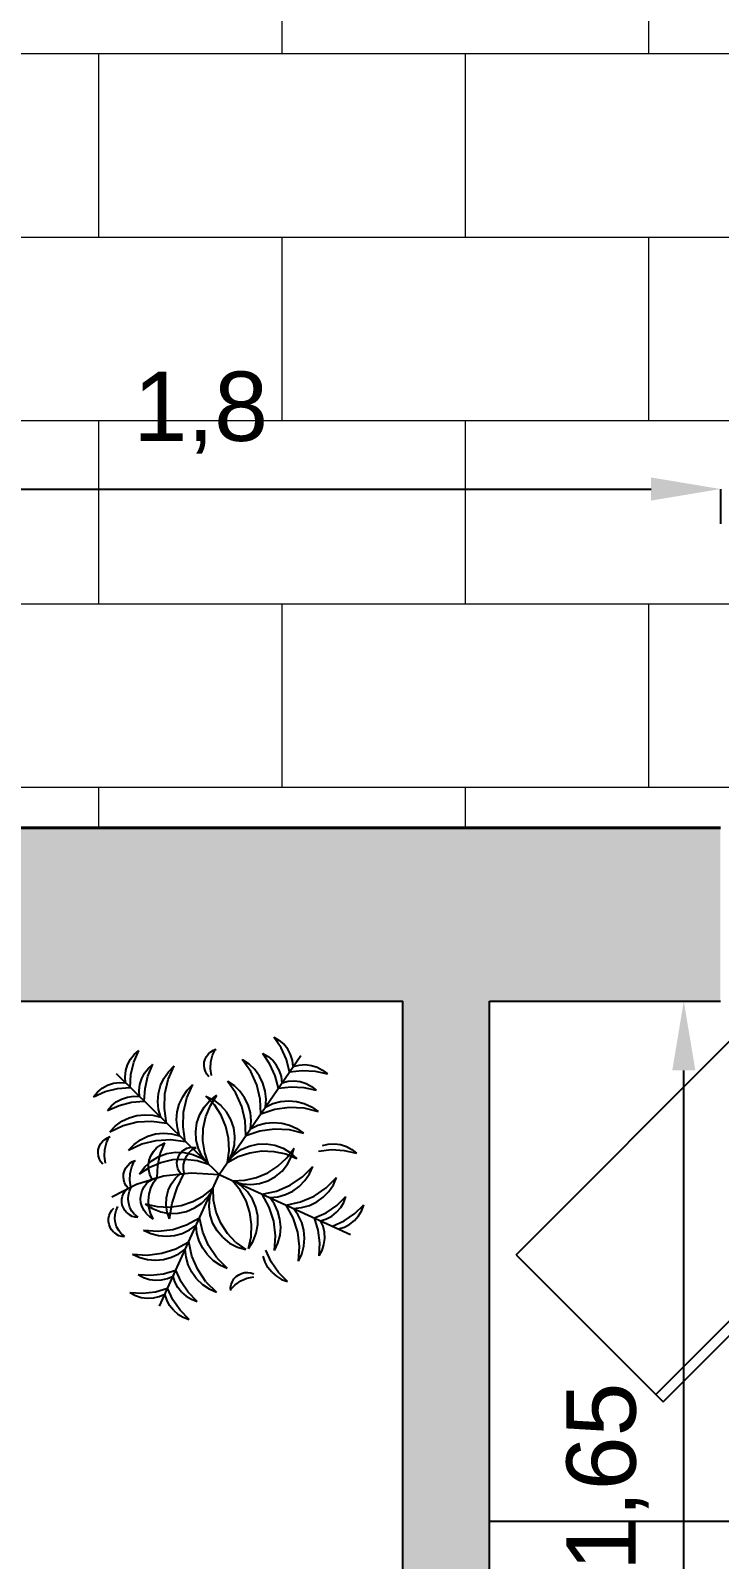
# Model space of a CAD drawing. Header units: millimetres. Extents: x 2491 to 2548.8, y 1338.3 to 1412.1.
# Drawn here: x 2517.858 to 2519.051, y 1400.506 to 1403.152 of the extents above; entities that cross this region are included whole.
import ezdxf

# ---------------------------------------------------------------- set-up
doc = ezdxf.new("R2010")
doc.units = ezdxf.units.MM
doc.header["$PDMODE"] = 35
for name, color, linetype, lineweight in [('ARREDI attrezzature - furniture', 175, 'Continuous', 9), ('MURATURA sezioni - section wall', 7, 'Continuous', 40), ('MURATURE tratteggi - wall hatch', 252, 'Continuous', 18), ('PAVIMENTAZIONE - flooring', 250, 'Continuous', 5)]:
    doc.layers.add(name, color=color, linetype=linetype, lineweight=lineweight)
doc.layers.add('QUOTE - dimension', color=251, linetype='Continuous')
doc.styles.get("Standard").update_dxf_attribs({"font": 'arial.ttf'})
doc.dimstyles.new('ISO-25', dxfattribs={"dimtxt": 0.12, "dimasz": 0.12, "dimexe": 0.06, "dimexo": 0, "dimgap": 0.06, "dimtad": 1, "dimtxsty": 'Standard', "dimcen": 0.12, "dimadec": 0, "dimazin": 0, "dimtfac": 1, "dimtmove": 0, "dimatfit": 3, "dimfxl": 0, "dimarcsym": 0})

# ---------------------------------------------------------------- blocks, each defined once
blk = doc.blocks.new('*D36')
at = {"layer": 'DefPoints', "color": 0}
for p in [(2518.6524, 1401.4722), (2518.989, 1401.4722), (2518.6524, 1399.8252)]:
    blk.add_point(p, dxfattribs=at)
at = {"layer": 'QUOTE - dimension', "color": 0, "lineweight": -2}
for p, q in [((2518.6524, 1401.4722), (2519.049, 1401.4722)), ((2518.989, 1399.9452), (2518.989, 1401.3522)), ((2518.6524, 1399.8252), (2519.049, 1399.8252))]:
    blk.add_line(p, q, dxfattribs=at)
at = {"layer": 'QUOTE - dimension', "color": 0}
for points in [[(2518.969, 1401.3522), (2519.009, 1401.3522), (2518.989, 1401.4722)], [(2518.969, 1399.9452), (2519.009, 1399.9452), (2518.989, 1399.8252)]]:
    blk.add_solid(points, dxfattribs=at)
at = {"layer": 'QUOTE - dimension', "color": 0, "insert": (2518.8569, 1400.6487), "char_height": 0.12, "attachment_point": 5, "rotation": 90}
blk.add_mtext('1,65', dxfattribs=at)
blk = doc.blocks.new('*D83')
at = {"layer": 'DefPoints', "color": 0}
for p in [(2517.2524, 1402.3585), (2519.0524, 1402.3585), (2519.0524, 1402.3585)]:
    blk.add_point(p, dxfattribs=at)
at = {"layer": 'QUOTE - dimension', "color": 0, "lineweight": -2}
for p, q in [((2517.2524, 1402.3585), (2517.2524, 1402.4185)), ((2517.3724, 1402.3585), (2518.9324, 1402.3585)), ((2519.0524, 1402.3585), (2519.0524, 1402.2985))]:
    blk.add_line(p, q, dxfattribs=at)
at = {"layer": 'QUOTE - dimension', "color": 0}
for points in [[(2517.3724, 1402.3785), (2517.3724, 1402.3385), (2517.2524, 1402.3585)], [(2518.9324, 1402.3785), (2518.9324, 1402.3385), (2519.0524, 1402.3585)]]:
    blk.add_solid(points, dxfattribs=at)
at = {"layer": 'QUOTE - dimension', "color": 0, "insert": (2518.1524, 1402.4906), "char_height": 0.12, "attachment_point": 5}
blk.add_mtext('1,8', dxfattribs=at)

msp = doc.modelspace()

# ---------------------------------------------------------------- hatches: boundary and pattern name
at = {"layer": 'MURATURE tratteggi - wall hatch'}
h = msp.add_hatch(color=256, dxfattribs=at)
h.dxf.hatch_style = 1
h.paths.add_polyline_path([(2515.2024, 1401.7722), (2513.7024, 1401.7722), (2513.7024, 1399.9722), (2514.0024, 1399.9722), (2514.0024, 1401.4722), (2515.2024, 1401.4722)])
h.paths.add_polyline_path([(2514.0024, 1398.4722), (2513.7024, 1398.4722), (2513.7024, 1394.8222), (2514.0024, 1394.8222)])
h.paths.add_polyline_path([(2518.8024, 1392.7722), (2519.6524, 1392.7722), (2519.6524, 1393.0722), (2518.6524, 1393.0722), (2518.6524, 1393.3412), (2518.5024, 1393.3412), (2518.5024, 1393.0722), (2518.5024, 1392.0722), (2514.0024, 1392.0722), (2514.0024, 1392.9222), (2513.7024, 1392.9222), (2513.7024, 1391.7722), (2518.8024, 1391.7722)])
h.paths.add_polyline_path([(2521.5024, 1393.0722), (2520.6524, 1393.0722), (2520.6524, 1392.7722), (2521.2024, 1392.7722), (2521.2024, 1392.7222), (2521.5024, 1392.7222)])
h.paths.add_polyline_path([(2521.6524, 1392.0722), (2521.5024, 1392.0722), (2521.5024, 1392.1222), (2521.2024, 1392.1222), (2521.2024, 1391.7722), (2521.6524, 1391.7722)])
h.paths.add_polyline_path([(2526.7024, 1396.4722), (2526.4024, 1396.4722), (2526.4024, 1395.2722), (2523.5524, 1395.2722), (2523.5524, 1395.6222), (2523.5374, 1395.6222), (2523.4024, 1395.6222), (2523.4024, 1395.2722), (2522.5424, 1395.2722), (2522.5424, 1395.1222), (2526.4024, 1395.1222), (2526.4024, 1392.0722), (2525.1524, 1392.0722), (2525.1524, 1391.7722), (2526.7024, 1391.7722)])
h.paths.add_polyline_path([(2526.7024, 1401.7722), (2525.8024, 1401.7722), (2525.8024, 1401.4722), (2526.4024, 1401.4722), (2526.4024, 1399.1222), (2523.5524, 1399.1222), (2523.5524, 1399.3222), (2523.4024, 1399.3222), (2523.4024, 1398.9722), (2523.4024, 1397.4222), (2522.7024, 1397.4222), (2522.7024, 1397.2722), (2523.4024, 1397.2722), (2523.4024, 1396.5222), (2523.4174, 1396.5222), (2523.5524, 1396.5222), (2523.5524, 1398.9722), (2526.4024, 1398.9722), (2526.4024, 1397.9722), (2526.7024, 1397.9722)])
h.paths.add_polyline_path([(2524.1524, 1401.7722), (2523.2524, 1401.7722), (2523.2524, 1401.4722), (2523.4024, 1401.4722), (2523.4024, 1400.2222), (2523.5524, 1400.2222), (2523.5524, 1401.4722), (2524.1524, 1401.4722)], flags=17)
h.paths.add_polyline_path([(2522.3524, 1401.7722), (2521.4524, 1401.7722), (2521.4524, 1401.4722), (2522.3524, 1401.4722)])
h.paths.add_polyline_path([(2520.4524, 1401.7722), (2520.0524, 1401.7722), (2520.0524, 1401.4722), (2520.4524, 1401.4722)])
h.paths.add_polyline_path([(2518.6524, 1398.5119), (2518.5024, 1398.5119), (2518.5024, 1394.9412), (2518.6524, 1394.9412), (2518.6524, 1397.2722), (2521.6224, 1397.2722), (2521.6224, 1397.4222), (2518.6524, 1397.4222)])
h.paths.add_polyline_path([(2518.5024, 1400.4012), (2518.6524, 1400.4012), (2518.6524, 1401.4722), (2519.0524, 1401.4722), (2519.0524, 1401.7722), (2517.3024, 1401.7722), (2517.3024, 1401.4722), (2518.5024, 1401.4722)])

# ---------------------------------------------------------------- linework, layer by layer
at = {"layer": 'ARREDI attrezzature - furniture', "linetype": 'Continuous', "lineweight": -3}
for p, q in [((2518.6984, 1401.0329), (2519.0873, 1401.4219)), ((2518.0367, 1401.3663), (2518.0453, 1401.3867)), ((2518.0373, 1401.3797), (2518.0453, 1401.3867)), ((2518.1697, 1401.3843), (2518.1743, 1401.3871)), ((2518.1728, 1401.3783), (2518.1777, 1401.3892)), ((2518.1743, 1401.3871), (2518.1794, 1401.3891)), ((2518.2792, 1401.4095), (2518.2884, 1401.4042)), ((2518.2916, 1401.3912), (2518.2792, 1401.4095)), ((2518.2884, 1401.4042), (2518.2964, 1401.3973)), ((2518.3007, 1401.371), (2518.2916, 1401.3912)), ((2518.3031, 1401.389), (2518.2964, 1401.3973)), ((2518.3081, 1401.3796), (2518.3031, 1401.389)), ((2518.0227, 1401.3518), (2518.0258, 1401.362)), ((2518.0258, 1401.362), (2518.0307, 1401.3714)), ((2518.0307, 1401.3714), (2518.0373, 1401.3797)), ((2518.0316, 1401.3448), (2518.0367, 1401.3663)), ((2518.061, 1401.3424), (2518.0696, 1401.3628)), ((2518.0617, 1401.3558), (2518.0696, 1401.3628)), ((2518.1582, 1401.3608), (2518.1586, 1401.3662)), ((2518.1588, 1401.3554), (2518.1582, 1401.3608)), ((2518.1586, 1401.3662), (2518.1601, 1401.3714)), ((2518.1601, 1401.3714), (2518.1624, 1401.3763)), ((2518.1624, 1401.3763), (2518.1657, 1401.3807)), ((2518.1657, 1401.3807), (2518.1697, 1401.3843)), ((2518.1695, 1401.3549), (2518.17, 1401.3668)), ((2518.17, 1401.3668), (2518.1728, 1401.3783)), ((2518.1843, 1401.1718), (2518.3257, 1401.378)), ((2518.2243, 1401.3713), (2518.2359, 1401.3635)), ((2518.239, 1401.3504), (2518.2243, 1401.3713)), ((2518.2359, 1401.3635), (2518.2459, 1401.3538)), ((2518.2599, 1401.3814), (2518.2691, 1401.376)), ((2518.2723, 1401.363), (2518.2599, 1401.3814)), ((2518.2691, 1401.376), (2518.2771, 1401.3691)), ((2518.2814, 1401.3429), (2518.2723, 1401.363)), ((2518.2838, 1401.3609), (2518.2771, 1401.3691)), ((2518.2888, 1401.3515), (2518.2838, 1401.3609)), ((2518.3062, 1401.3496), (2518.3007, 1401.371)), ((2518.3113, 1401.3695), (2518.3081, 1401.3796)), ((2518.3127, 1401.359), (2518.3113, 1401.3695)), ((2518.3127, 1401.359), (2518.323, 1401.3615)), ((2518.323, 1401.3615), (2518.3335, 1401.3622)), ((2518.3335, 1401.3622), (2518.3441, 1401.3609)), ((2518.3441, 1401.3609), (2518.3542, 1401.3577)), ((2518.0058, 1401.3468), (2518.1843, 1401.1718)), ((2518.0215, 1401.3413), (2518.0227, 1401.3518)), ((2518.0222, 1401.3307), (2518.0215, 1401.3413)), ((2518.0303, 1401.3227), (2518.0316, 1401.3448)), ((2518.047, 1401.3279), (2518.0502, 1401.3381)), ((2518.0502, 1401.3381), (2518.0551, 1401.3475)), ((2518.0551, 1401.3475), (2518.0617, 1401.3558)), ((2518.056, 1401.3209), (2518.061, 1401.3424)), ((2518.0828, 1401.3258), (2518.0887, 1401.3384)), ((2518.0887, 1401.3384), (2518.0966, 1401.3499)), ((2518.0903, 1401.3117), (2518.0961, 1401.3365)), ((2518.0961, 1401.3365), (2518.1065, 1401.3598)), ((2518.0966, 1401.3499), (2518.1065, 1401.3598)), ((2518.1604, 1401.3502), (2518.1588, 1401.3554)), ((2518.163, 1401.3454), (2518.1604, 1401.3502)), ((2518.1664, 1401.3412), (2518.163, 1401.3454)), ((2518.1712, 1401.3432), (2518.1695, 1401.3549)), ((2518.1986, 1401.3338), (2518.2102, 1401.326)), ((2518.2133, 1401.3129), (2518.1986, 1401.3338)), ((2518.2495, 1401.3272), (2518.239, 1401.3504)), ((2518.2541, 1401.3424), (2518.2459, 1401.3538)), ((2518.2602, 1401.3299), (2518.2541, 1401.3424)), ((2518.2869, 1401.3215), (2518.2814, 1401.3429)), ((2518.292, 1401.3414), (2518.2888, 1401.3515)), ((2518.2934, 1401.3308), (2518.292, 1401.3414)), ((2518.3037, 1401.3334), (2518.3143, 1401.3341)), ((2518.3062, 1401.3496), (2518.3282, 1401.3521)), ((2518.3143, 1401.3341), (2518.3248, 1401.3327)), ((2518.3282, 1401.3521), (2518.3503, 1401.3509)), ((2518.3503, 1401.3509), (2518.3718, 1401.346)), ((2518.3542, 1401.3577), (2518.3635, 1401.3526)), ((2518.3635, 1401.3526), (2518.3718, 1401.346)), ((2517.9667, 1401.3065), (2517.9868, 1401.3155)), ((2517.9667, 1401.3065), (2517.9735, 1401.3146)), ((2517.9735, 1401.3146), (2517.9817, 1401.3213)), ((2517.9817, 1401.3213), (2517.991, 1401.3265)), ((2517.9868, 1401.3155), (2518.0083, 1401.321)), ((2517.991, 1401.3265), (2518.0011, 1401.3298)), ((2518.0011, 1401.3298), (2518.0116, 1401.3312)), ((2518.0083, 1401.321), (2518.0303, 1401.3227)), ((2518.0116, 1401.3312), (2518.0222, 1401.3307)), ((2518.0254, 1401.3059), (2518.036, 1401.3073)), ((2518.036, 1401.3073), (2518.0466, 1401.3068)), ((2518.0458, 1401.3174), (2518.047, 1401.3279)), ((2518.0466, 1401.3068), (2518.0458, 1401.3174)), ((2518.0547, 1401.2988), (2518.056, 1401.3209)), ((2518.0781, 1401.2983), (2518.0793, 1401.3123)), ((2518.0793, 1401.3123), (2518.0828, 1401.3258)), ((2518.0894, 1401.2862), (2518.0903, 1401.3117)), ((2518.1212, 1401.3066), (2518.1291, 1401.3181)), ((2518.1286, 1401.3047), (2518.139, 1401.328)), ((2518.1291, 1401.3181), (2518.139, 1401.328)), ((2518.1615, 1401.3075), (2518.1751, 1401.3008)), ((2518.1761, 1401.2923), (2518.1615, 1401.3075)), ((2518.1684, 1401.3002), (2518.1804, 1401.3094)), ((2518.1691, 1401.2916), (2518.1804, 1401.3094)), ((2518.2102, 1401.326), (2518.2202, 1401.3162)), ((2518.2238, 1401.2897), (2518.2133, 1401.3129)), ((2518.2284, 1401.3049), (2518.2202, 1401.3162)), ((2518.2553, 1401.3024), (2518.2495, 1401.3272)), ((2518.264, 1401.3165), (2518.2602, 1401.3299)), ((2518.2655, 1401.3026), (2518.264, 1401.3165)), ((2518.2869, 1401.3215), (2518.3089, 1401.324)), ((2518.2934, 1401.3308), (2518.3037, 1401.3334)), ((2518.3089, 1401.324), (2518.331, 1401.3228)), ((2518.3248, 1401.3327), (2518.3349, 1401.3295)), ((2518.331, 1401.3228), (2518.3525, 1401.3178)), ((2518.3349, 1401.3295), (2518.3443, 1401.3245)), ((2518.3443, 1401.3245), (2518.3525, 1401.3179)), ((2517.991, 1401.2826), (2518.0112, 1401.2916)), ((2517.991, 1401.2826), (2517.9978, 1401.2907)), ((2517.9978, 1401.2907), (2518.0061, 1401.2975)), ((2518.0061, 1401.2975), (2518.0154, 1401.3026)), ((2518.0112, 1401.2916), (2518.0326, 1401.2971)), ((2518.0154, 1401.3026), (2518.0254, 1401.3059)), ((2518.0326, 1401.2971), (2518.0547, 1401.2988)), ((2518.0794, 1401.2844), (2518.0781, 1401.2983)), ((2518.0831, 1401.271), (2518.0794, 1401.2844)), ((2518.0932, 1401.261), (2518.0894, 1401.2862)), ((2518.1117, 1401.2804), (2518.1153, 1401.2939)), ((2518.1153, 1401.2939), (2518.1212, 1401.3066)), ((2518.1228, 1401.2799), (2518.1286, 1401.3047)), ((2518.1508, 1401.2758), (2518.1585, 1401.2888)), ((2518.1585, 1401.2888), (2518.1684, 1401.3002)), ((2518.1611, 1401.2721), (2518.1691, 1401.2916)), ((2518.1751, 1401.3008), (2518.1871, 1401.2916)), ((2518.1876, 1401.2747), (2518.1761, 1401.2923)), ((2518.197, 1401.2803), (2518.1871, 1401.2916)), ((2518.2296, 1401.2649), (2518.2238, 1401.2897)), ((2518.2345, 1401.2924), (2518.2284, 1401.3049)), ((2518.2383, 1401.279), (2518.2345, 1401.2924)), ((2518.2564, 1401.2769), (2518.2553, 1401.3024)), ((2518.2564, 1401.2769), (2518.2805, 1401.2851)), ((2518.2644, 1401.2887), (2518.2655, 1401.3026)), ((2518.2644, 1401.2887), (2518.2771, 1401.2946)), ((2518.2771, 1401.2946), (2518.2905, 1401.2983)), ((2518.2805, 1401.2851), (2518.3058, 1401.2886)), ((2518.2905, 1401.2983), (2518.3044, 1401.2996)), ((2518.3044, 1401.2996), (2518.3183, 1401.2984)), ((2518.3058, 1401.2886), (2518.3312, 1401.2872)), ((2518.3183, 1401.2984), (2518.3318, 1401.2949)), ((2518.3312, 1401.2872), (2518.356, 1401.281)), ((2518.3318, 1401.2949), (2518.3445, 1401.289)), ((2518.3445, 1401.289), (2518.356, 1401.281)), ((2517.9948, 1401.2458), (2518.0178, 1401.2567)), ((2517.9948, 1401.2458), (2518.0045, 1401.2559)), ((2518.0045, 1401.2559), (2518.0158, 1401.2641)), ((2518.0158, 1401.2641), (2518.0283, 1401.2702)), ((2518.0178, 1401.2567), (2518.0425, 1401.2629)), ((2518.0283, 1401.2702), (2518.0418, 1401.274)), ((2518.0418, 1401.274), (2518.0556, 1401.2754)), ((2518.0425, 1401.2629), (2518.068, 1401.2644)), ((2518.0556, 1401.2754), (2518.0696, 1401.2744)), ((2518.068, 1401.2644), (2518.0932, 1401.261)), ((2518.0696, 1401.2744), (2518.0831, 1401.271)), ((2518.1106, 1401.2665), (2518.1117, 1401.2804)), ((2518.1119, 1401.2526), (2518.1106, 1401.2665)), ((2518.1218, 1401.2544), (2518.1228, 1401.2799)), ((2518.1257, 1401.2292), (2518.1218, 1401.2544)), ((2518.1438, 1401.2465), (2518.1459, 1401.2615)), ((2518.1459, 1401.2615), (2518.1508, 1401.2758)), ((2518.1568, 1401.2515), (2518.1611, 1401.2721)), ((2518.1959, 1401.2553), (2518.1876, 1401.2747)), ((2518.2006, 1401.2348), (2518.1959, 1401.2553)), ((2518.2047, 1401.2672), (2518.197, 1401.2803)), ((2518.2096, 1401.2529), (2518.2047, 1401.2672)), ((2518.2307, 1401.2394), (2518.2296, 1401.2649)), ((2518.2397, 1401.2651), (2518.2383, 1401.279)), ((2518.2387, 1401.2511), (2518.2397, 1401.2651)), ((2518.2387, 1401.2511), (2518.2513, 1401.2571)), ((2518.2513, 1401.2571), (2518.2648, 1401.2608)), ((2518.2648, 1401.2608), (2518.2787, 1401.2621)), ((2518.2787, 1401.2621), (2518.2926, 1401.2609)), ((2518.2926, 1401.2609), (2518.3061, 1401.2574)), ((2518.3061, 1401.2574), (2518.3188, 1401.2515)), ((2517.9788, 1401.2248), (2517.9821, 1401.2292)), ((2517.9821, 1401.2292), (2517.9861, 1401.2328)), ((2517.9861, 1401.2328), (2517.9907, 1401.2357)), ((2517.9892, 1401.2269), (2517.9941, 1401.2377)), ((2517.9907, 1401.2357), (2517.9958, 1401.2376)), ((2518.0369, 1401.224), (2518.0482, 1401.2322)), ((2518.0482, 1401.2322), (2518.0608, 1401.2383)), ((2518.0503, 1401.2248), (2518.075, 1401.2311)), ((2518.0608, 1401.2383), (2518.0742, 1401.2421)), ((2518.0742, 1401.2421), (2518.0881, 1401.2436)), ((2518.075, 1401.2311), (2518.1005, 1401.2326)), ((2518.0881, 1401.2436), (2518.102, 1401.2426)), ((2518.1005, 1401.2326), (2518.1257, 1401.2292)), ((2518.102, 1401.2426), (2518.1156, 1401.2391)), ((2518.1156, 1401.2391), (2518.1119, 1401.2526)), ((2518.1446, 1401.2314), (2518.1438, 1401.2465)), ((2518.1484, 1401.2168), (2518.1446, 1401.2314)), ((2518.1561, 1401.2304), (2518.1568, 1401.2515)), ((2518.1593, 1401.2096), (2518.1561, 1401.2304)), ((2518.2016, 1401.2137), (2518.2006, 1401.2348)), ((2518.2117, 1401.2379), (2518.2096, 1401.2529)), ((2518.2109, 1401.2229), (2518.2117, 1401.2379)), ((2518.2307, 1401.2394), (2518.2548, 1401.2476)), ((2518.2548, 1401.2476), (2518.2801, 1401.2511)), ((2518.2801, 1401.2511), (2518.3055, 1401.2497)), ((2518.3055, 1401.2497), (2518.3303, 1401.2435)), ((2518.3188, 1401.2515), (2518.3303, 1401.2435)), ((2517.9746, 1401.2093), (2517.975, 1401.2147)), ((2517.9752, 1401.2039), (2517.9746, 1401.2093)), ((2517.975, 1401.2147), (2517.9764, 1401.22)), ((2517.9768, 1401.1988), (2517.9752, 1401.2039)), ((2517.9764, 1401.22), (2517.9788, 1401.2248)), ((2517.9859, 1401.2035), (2517.9864, 1401.2153)), ((2517.9876, 1401.1917), (2517.9859, 1401.2035)), ((2517.9864, 1401.2153), (2517.9892, 1401.2269)), ((2518.0272, 1401.214), (2518.0503, 1401.2248)), ((2518.0272, 1401.214), (2518.0369, 1401.224)), ((2518.0633, 1401.1966), (2518.0661, 1401.2045)), ((2518.0661, 1401.2045), (2518.0704, 1401.2117)), ((2518.0667, 1401.1953), (2518.0797, 1401.2031)), ((2518.0704, 1401.2117), (2518.076, 1401.2179)), ((2518.076, 1401.2179), (2518.0826, 1401.223)), ((2518.0779, 1401.1875), (2518.0824, 1401.2076)), ((2518.0797, 1401.2031), (2518.0938, 1401.2084)), ((2518.0824, 1401.2076), (2518.0902, 1401.2266)), ((2518.0826, 1401.223), (2518.0902, 1401.2266)), ((2518.0938, 1401.2084), (2518.1088, 1401.2108)), ((2518.1088, 1401.2108), (2518.1239, 1401.2102)), ((2518.1119, 1401.1978), (2518.1137, 1401.2028)), ((2518.1137, 1401.2028), (2518.1163, 1401.2075)), ((2518.1163, 1401.2075), (2518.1198, 1401.2115)), ((2518.1198, 1401.2115), (2518.1239, 1401.2148)), ((2518.1239, 1401.2148), (2518.1286, 1401.2173)), ((2518.1239, 1401.2102), (2518.1386, 1401.2068)), ((2518.1246, 1401.1968), (2518.1278, 1401.2037)), ((2518.1278, 1401.2037), (2518.1322, 1401.2098)), ((2518.1286, 1401.2173), (2518.1337, 1401.2188)), ((2518.1322, 1401.2098), (2518.1378, 1401.215)), ((2518.1337, 1401.2188), (2518.139, 1401.2194)), ((2518.1378, 1401.215), (2518.1443, 1401.2189)), ((2518.1386, 1401.2068), (2518.1524, 1401.2006)), ((2518.139, 1401.2194), (2518.1443, 1401.2189)), ((2518.1549, 1401.2031), (2518.1484, 1401.2168)), ((2518.1639, 1401.191), (2518.1549, 1401.2031)), ((2518.166, 1401.1897), (2518.1593, 1401.2096)), ((2518.1988, 1401.1929), (2518.2016, 1401.2137)), ((2518.1988, 1401.1929), (2518.2172, 1401.203)), ((2518.1997, 1401.1952), (2518.2101, 1401.2062)), ((2518.2006, 1401.1946), (2518.2071, 1401.2082)), ((2518.2071, 1401.2082), (2518.2109, 1401.2229)), ((2518.2101, 1401.2062), (2518.2224, 1401.215)), ((2518.2172, 1401.203), (2518.2372, 1401.2097)), ((2518.2224, 1401.215), (2518.2362, 1401.2212)), ((2518.2362, 1401.2212), (2518.2509, 1401.2246)), ((2518.2372, 1401.2097), (2518.258, 1401.2127)), ((2518.2509, 1401.2246), (2518.266, 1401.2252)), ((2518.258, 1401.2127), (2518.2791, 1401.212)), ((2518.266, 1401.2252), (2518.2809, 1401.2228)), ((2518.2791, 1401.212), (2518.2997, 1401.2075)), ((2518.2809, 1401.2228), (2518.2951, 1401.2175)), ((2518.2951, 1401.2175), (2518.308, 1401.2097)), ((2518.2997, 1401.2075), (2518.3191, 1401.1995)), ((2518.3016, 1401.2008), (2518.314, 1401.2178)), ((2518.3028, 1401.1899), (2518.3098, 1401.2033)), ((2518.308, 1401.2097), (2518.3191, 1401.1995)), ((2518.3098, 1401.2033), (2518.314, 1401.2178)), ((2518.3566, 1401.2125), (2518.3786, 1401.215)), ((2518.363, 1401.2219), (2518.3733, 1401.2244)), ((2518.3733, 1401.2244), (2518.3839, 1401.2251)), ((2518.3786, 1401.215), (2518.4006, 1401.2138)), ((2518.3839, 1401.2251), (2518.3945, 1401.2238)), ((2518.3945, 1401.2238), (2518.4046, 1401.2205)), ((2518.4006, 1401.2138), (2518.4222, 1401.2089)), ((2518.4046, 1401.2205), (2518.4139, 1401.2155)), ((2518.4139, 1401.2155), (2518.4222, 1401.2089)), ((2517.9794, 1401.194), (2517.9768, 1401.1988)), ((2517.9828, 1401.1898), (2517.9794, 1401.194)), ((2518.0188, 1401.1733), (2518.0202, 1401.1786)), ((2518.0202, 1401.1786), (2518.0226, 1401.1834)), ((2518.0226, 1401.1834), (2518.0259, 1401.1878)), ((2518.0259, 1401.1878), (2518.0299, 1401.1914)), ((2518.0299, 1401.1914), (2518.0345, 1401.1943)), ((2518.0302, 1401.1739), (2518.033, 1401.1855)), ((2518.033, 1401.1855), (2518.0379, 1401.1963)), ((2518.0345, 1401.1943), (2518.0396, 1401.1962)), ((2518.0466, 1401.1729), (2518.0556, 1401.1851)), ((2518.0466, 1401.1729), (2518.0642, 1401.1846)), ((2518.0556, 1401.1851), (2518.0667, 1401.1953)), ((2518.062, 1401.1883), (2518.0633, 1401.1966)), ((2518.0624, 1401.18), (2518.062, 1401.1883)), ((2518.0643, 1401.1719), (2518.0624, 1401.18)), ((2518.0642, 1401.1846), (2518.0835, 1401.1929)), ((2518.0767, 1401.167), (2518.0779, 1401.1875)), ((2518.0835, 1401.1929), (2518.104, 1401.1977)), ((2518.0878, 1401.1695), (2518.1359, 1401.175)), ((2518.104, 1401.1977), (2518.1251, 1401.1988)), ((2518.1112, 1401.1925), (2518.1119, 1401.1978)), ((2518.1115, 1401.1872), (2518.1112, 1401.1925)), ((2518.1127, 1401.1821), (2518.1115, 1401.1872)), ((2518.1149, 1401.1772), (2518.1127, 1401.1821)), ((2518.118, 1401.1729), (2518.1149, 1401.1772)), ((2518.1224, 1401.1818), (2518.1228, 1401.1894)), ((2518.1236, 1401.1743), (2518.1224, 1401.1818)), ((2518.1228, 1401.1894), (2518.1246, 1401.1968)), ((2518.1251, 1401.1988), (2518.146, 1401.196)), ((2518.1359, 1401.175), (2518.1843, 1401.1718)), ((2518.146, 1401.196), (2518.166, 1401.1897)), ((2518.1524, 1401.2006), (2518.1647, 1401.1918)), ((2518.2492, 1401.1666), (2518.2686, 1401.1748)), ((2518.2686, 1401.1748), (2518.2862, 1401.1863)), ((2518.2818, 1401.1683), (2518.2934, 1401.178)), ((2518.2862, 1401.1863), (2518.3016, 1401.2008)), ((2518.2934, 1401.178), (2518.3028, 1401.1899)), ((2518.3284, 1401.1677), (2518.3463, 1401.1858)), ((2518.3407, 1401.173), (2518.3463, 1401.1858)), ((2518.9403, 1400.7911), (2519.3291, 1401.1801)), ((2517.9982, 1401.1334), (2518.0414, 1401.1555)), ((2518.0184, 1401.1679), (2518.0188, 1401.1733)), ((2518.019, 1401.1625), (2518.0184, 1401.1679)), ((2518.0206, 1401.1573), (2518.019, 1401.1625)), ((2518.0232, 1401.1526), (2518.0206, 1401.1573)), ((2518.0266, 1401.1483), (2518.0232, 1401.1526)), ((2518.0288, 1401.1434), (2518.0318, 1401.15)), ((2518.0297, 1401.162), (2518.0302, 1401.1739)), ((2518.0314, 1401.1503), (2518.0297, 1401.162)), ((2518.0414, 1401.1555), (2518.0878, 1401.1695)), ((2518.051, 1401.1441), (2518.0542, 1401.1505)), ((2518.0542, 1401.1505), (2518.0586, 1401.1562)), ((2518.0586, 1401.1562), (2518.064, 1401.1609)), ((2518.063, 1401.1377), (2518.0659, 1401.1483)), ((2518.064, 1401.1609), (2518.0702, 1401.1646)), ((2518.0678, 1401.1642), (2518.0643, 1401.1719)), ((2518.0659, 1401.1483), (2518.0706, 1401.1582)), ((2518.0702, 1401.1646), (2518.077, 1401.167)), ((2518.0706, 1401.1582), (2518.077, 1401.167)), ((2518.0809, 1400.9441), (2518.1843, 1401.1718)), ((2518.096, 1401.144), (2518.1014, 1401.1553)), ((2518.1014, 1401.1553), (2518.1088, 1401.1655)), ((2518.1032, 1401.1224), (2518.1117, 1401.149)), ((2518.1088, 1401.1655), (2518.1181, 1401.174)), ((2518.1117, 1401.149), (2518.1236, 1401.1743)), ((2518.1573, 1401.1353), (2518.1737, 1401.1485)), ((2518.1746, 1401.1274), (2518.1737, 1401.1485)), ((2518.1843, 1401.1718), (2518.4119, 1401.0684)), ((2518.2076, 1401.1612), (2518.2286, 1401.162)), ((2518.2208, 1401.1448), (2518.2076, 1401.1612)), ((2518.2096, 1401.1596), (2518.2242, 1401.1556)), ((2518.2101, 1401.1607), (2518.2227, 1401.1524)), ((2518.2227, 1401.1524), (2518.2335, 1401.1418)), ((2518.2242, 1401.1556), (2518.2392, 1401.1545)), ((2518.2286, 1401.162), (2518.2492, 1401.1666)), ((2518.2392, 1401.1545), (2518.2542, 1401.1563)), ((2518.2542, 1401.1563), (2518.2686, 1401.1609)), ((2518.2686, 1401.1609), (2518.2818, 1401.1683)), ((2518.2839, 1401.1433), (2518.3073, 1401.1534)), ((2518.3073, 1401.1534), (2518.3284, 1401.1677)), ((2518.3118, 1401.1433), (2518.3231, 1401.1514)), ((2518.3231, 1401.1514), (2518.3328, 1401.1615)), ((2518.3328, 1401.1615), (2518.3407, 1401.173)), ((2518.3487, 1401.1346), (2518.3698, 1401.1489)), ((2518.3698, 1401.1489), (2518.3877, 1401.167)), ((2518.3742, 1401.1427), (2518.3821, 1401.1542)), ((2518.3821, 1401.1542), (2518.3877, 1401.167)), ((2518.9531, 1400.7784), (2519.3419, 1401.1674)), ((2518.0157, 1401.1293), (2518.0167, 1401.1344)), ((2518.0157, 1401.1241), (2518.0157, 1401.1293)), ((2518.0166, 1401.119), (2518.0157, 1401.1241)), ((2518.0167, 1401.1344), (2518.0186, 1401.1392)), ((2518.0186, 1401.1392), (2518.0213, 1401.1436)), ((2518.0213, 1401.1436), (2518.0248, 1401.1475)), ((2518.0267, 1401.129), (2518.0271, 1401.1363)), ((2518.0276, 1401.1218), (2518.0267, 1401.129)), ((2518.0271, 1401.1363), (2518.0288, 1401.1434)), ((2518.0299, 1401.1149), (2518.0276, 1401.1218)), ((2518.0483, 1401.1301), (2518.049, 1401.1372)), ((2518.0489, 1401.1229), (2518.0483, 1401.1301)), ((2518.0509, 1401.116), (2518.0489, 1401.1229)), ((2518.049, 1401.1372), (2518.051, 1401.1441)), ((2518.0619, 1401.1268), (2518.063, 1401.1377)), ((2518.0628, 1401.1159), (2518.0619, 1401.1268)), ((2518.0924, 1401.1192), (2518.093, 1401.1318)), ((2518.093, 1401.1318), (2518.096, 1401.144)), ((2518.0983, 1401.095), (2518.1032, 1401.1224)), ((2518.1188, 1401.1186), (2518.1388, 1401.1252)), ((2518.1388, 1401.1252), (2518.1573, 1401.1353)), ((2518.1418, 1401.1141), (2518.1543, 1401.1226)), ((2518.1543, 1401.1226), (2518.1649, 1401.1334)), ((2518.1649, 1401.1334), (2518.1732, 1401.146)), ((2518.167, 1401.1168), (2518.1682, 1401.1319)), ((2518.1682, 1401.1319), (2518.1722, 1401.1465)), ((2518.1792, 1401.1069), (2518.1746, 1401.1274)), ((2518.2308, 1401.1262), (2518.2208, 1401.1448)), ((2518.2374, 1401.1062), (2518.2308, 1401.1262)), ((2518.242, 1401.1293), (2518.2335, 1401.1418)), ((2518.2479, 1401.1154), (2518.242, 1401.1293)), ((2518.259, 1401.1378), (2518.2839, 1401.1433)), ((2518.2712, 1401.1155), (2518.259, 1401.1378)), ((2518.2719, 1401.1319), (2518.2858, 1401.1334)), ((2518.28, 1401.1206), (2518.2719, 1401.1319)), ((2518.2858, 1401.1334), (2518.2992, 1401.1372)), ((2518.2992, 1401.1372), (2518.3118, 1401.1433)), ((2518.3004, 1401.119), (2518.3253, 1401.1245)), ((2518.3253, 1401.1245), (2518.3487, 1401.1346)), ((2518.3407, 1401.1184), (2518.3532, 1401.1245)), ((2518.3532, 1401.1245), (2518.3645, 1401.1326)), ((2518.3645, 1401.1326), (2518.3742, 1401.1427)), ((2518.388, 1401.1183), (2518.4038, 1401.1337)), ((2518.3948, 1401.1146), (2518.4002, 1401.1237)), ((2518.4002, 1401.1237), (2518.4038, 1401.1337)), ((2517.9927, 1401.0957), (2517.9937, 1401.1008)), ((2517.9927, 1401.0905), (2517.9927, 1401.0957)), ((2517.9937, 1401.1008), (2517.9956, 1401.1056)), ((2517.9956, 1401.1056), (2517.9983, 1401.11)), ((2517.9983, 1401.11), (2518.0018, 1401.1139)), ((2518.0037, 1401.0954), (2518.0041, 1401.1027)), ((2518.0046, 1401.0882), (2518.0037, 1401.0954)), ((2518.0041, 1401.1027), (2518.0058, 1401.1098)), ((2518.0058, 1401.1098), (2518.0088, 1401.1164)), ((2518.0184, 1401.1141), (2518.0166, 1401.119)), ((2518.0211, 1401.1097), (2518.0184, 1401.1141)), ((2518.0245, 1401.1058), (2518.0211, 1401.1097)), ((2518.0245, 1401.1058), (2518.0286, 1401.1026)), ((2518.0286, 1401.1026), (2518.0332, 1401.1001)), ((2518.0333, 1401.1085), (2518.0299, 1401.1149)), ((2518.0332, 1401.1001), (2518.0382, 1401.0986)), ((2518.0378, 1401.1028), (2518.0333, 1401.1085)), ((2518.0378, 1401.1028), (2518.0433, 1401.098)), ((2518.0382, 1401.0986), (2518.0433, 1401.098)), ((2518.0542, 1401.1096), (2518.0509, 1401.116)), ((2518.0585, 1401.1039), (2518.0542, 1401.1096)), ((2518.0563, 1401.1211), (2518.0769, 1401.1165)), ((2518.0563, 1401.1211), (2518.0691, 1401.1129)), ((2518.0585, 1401.1039), (2518.0639, 1401.0991)), ((2518.0655, 1401.1053), (2518.0628, 1401.1159)), ((2518.0639, 1401.0991), (2518.0701, 1401.0954)), ((2518.0701, 1401.0954), (2518.0655, 1401.1053)), ((2518.0691, 1401.1129), (2518.0831, 1401.1074)), ((2518.0769, 1401.1165), (2518.0979, 1401.1157)), ((2518.0831, 1401.1074), (2518.098, 1401.1047)), ((2518.0942, 1401.1068), (2518.0924, 1401.1192)), ((2518.0983, 1401.095), (2518.0942, 1401.1068)), ((2518.0979, 1401.1157), (2518.1188, 1401.1186)), ((2518.098, 1401.1047), (2518.1131, 1401.105)), ((2518.1131, 1401.105), (2518.1279, 1401.1081)), ((2518.1279, 1401.1081), (2518.1418, 1401.1141)), ((2518.128, 1401.0848), (2518.1504, 1401.0971)), ((2518.1558, 1401.0722), (2518.1504, 1401.0971)), ((2518.1688, 1401.1018), (2518.167, 1401.1168)), ((2518.1735, 1401.0874), (2518.1688, 1401.1018)), ((2518.1874, 1401.0875), (2518.1792, 1401.1069)), ((2518.2404, 1401.0854), (2518.2374, 1401.1062)), ((2518.2511, 1401.1006), (2518.2479, 1401.1154)), ((2518.2513, 1401.0855), (2518.2511, 1401.1006)), ((2518.279, 1401.0912), (2518.2712, 1401.1155)), ((2518.286, 1401.1079), (2518.28, 1401.1206)), ((2518.2896, 1401.0945), (2518.286, 1401.1079)), ((2518.3127, 1401.0967), (2518.3004, 1401.119)), ((2518.3205, 1401.0724), (2518.3127, 1401.0967)), ((2518.3133, 1401.1131), (2518.3272, 1401.1146)), ((2518.3214, 1401.1017), (2518.3133, 1401.1131)), ((2518.3274, 1401.0891), (2518.3214, 1401.1017)), ((2518.3272, 1401.1146), (2518.3407, 1401.1184)), ((2518.3496, 1401.0967), (2518.3697, 1401.1059)), ((2518.3559, 1401.0755), (2518.3496, 1401.0967)), ((2518.3697, 1401.1059), (2518.388, 1401.1183)), ((2518.3701, 1401.0951), (2518.3795, 1401.1)), ((2518.3795, 1401.1), (2518.3878, 1401.1066)), ((2518.3878, 1401.1066), (2518.3948, 1401.1146)), ((2518.4007, 1401.0917), (2518.419, 1401.1042)), ((2518.4188, 1401.0925), (2518.4258, 1401.1005)), ((2518.419, 1401.1042), (2518.4349, 1401.1196)), ((2518.4258, 1401.1005), (2518.4313, 1401.1096)), ((2518.4313, 1401.1096), (2518.4349, 1401.1196)), ((2517.9936, 1401.0854), (2517.9927, 1401.0905)), ((2517.9954, 1401.0805), (2517.9936, 1401.0854)), ((2517.9981, 1401.0761), (2517.9954, 1401.0805)), ((2518.0015, 1401.0722), (2517.9981, 1401.0761)), ((2518.0015, 1401.0722), (2518.0056, 1401.069)), ((2518.0068, 1401.0813), (2518.0046, 1401.0882)), ((2518.0056, 1401.069), (2518.0102, 1401.0665)), ((2518.0103, 1401.0749), (2518.0068, 1401.0813)), ((2518.0148, 1401.0692), (2518.0103, 1401.0749)), ((2518.0148, 1401.0692), (2518.0203, 1401.0644)), ((2518.053, 1401.0757), (2518.0657, 1401.0699)), ((2518.053, 1401.0757), (2518.0785, 1401.0739)), ((2518.0657, 1401.0699), (2518.0792, 1401.0663)), ((2518.0785, 1401.0739), (2518.1038, 1401.077)), ((2518.1038, 1401.077), (2518.128, 1401.0848)), ((2518.107, 1401.0664), (2518.1205, 1401.0701)), ((2518.1205, 1401.0701), (2518.1331, 1401.0761)), ((2518.1331, 1401.0761), (2518.1445, 1401.0841)), ((2518.1459, 1401.0702), (2518.1445, 1401.0841)), ((2518.1497, 1401.0568), (2518.1459, 1401.0702)), ((2518.1659, 1401.0488), (2518.1558, 1401.0722)), ((2518.1808, 1401.0742), (2518.1735, 1401.0874)), ((2518.1906, 1401.0627), (2518.1808, 1401.0742)), ((2518.1989, 1401.0698), (2518.1874, 1401.0875)), ((2518.2133, 1401.0545), (2518.1989, 1401.0698)), ((2518.2396, 1401.0643), (2518.2404, 1401.0854)), ((2518.2431, 1401.0565), (2518.2486, 1401.0706)), ((2518.2486, 1401.0706), (2518.2513, 1401.0855)), ((2518.2821, 1401.0659), (2518.279, 1401.0912)), ((2518.2909, 1401.0806), (2518.2896, 1401.0945)), ((2518.2898, 1401.0667), (2518.2909, 1401.0806)), ((2518.3235, 1401.0471), (2518.3205, 1401.0724)), ((2518.331, 1401.0757), (2518.3274, 1401.0891)), ((2518.3323, 1401.0618), (2518.331, 1401.0757)), ((2518.3585, 1401.0535), (2518.3559, 1401.0755)), ((2518.3599, 1401.092), (2518.3701, 1401.0951)), ((2518.3642, 1401.0823), (2518.3599, 1401.092)), ((2518.3667, 1401.072), (2518.3642, 1401.0823)), ((2518.3672, 1401.0613), (2518.3667, 1401.072)), ((2518.3806, 1401.0826), (2518.4007, 1401.0917)), ((2518.391, 1401.0779), (2518.4011, 1401.081)), ((2518.4011, 1401.081), (2518.4105, 1401.0859)), ((2518.4105, 1401.0859), (2518.4188, 1401.0925)), ((2518.0102, 1401.0665), (2518.0151, 1401.065)), ((2518.0151, 1401.065), (2518.0203, 1401.0644)), ((2518.0792, 1401.0663), (2518.0931, 1401.0651)), ((2518.0849, 1401.0356), (2518.1092, 1401.0434)), ((2518.0931, 1401.0651), (2518.107, 1401.0664)), ((2518.1092, 1401.0434), (2518.1316, 1401.0557)), ((2518.1143, 1401.0347), (2518.1257, 1401.0427)), ((2518.1271, 1401.0288), (2518.1257, 1401.0427)), ((2518.137, 1401.0308), (2518.1316, 1401.0557)), ((2518.1558, 1401.0442), (2518.1497, 1401.0568)), ((2518.164, 1401.0329), (2518.1558, 1401.0442)), ((2518.1803, 1401.0277), (2518.1659, 1401.0488)), ((2518.1906, 1401.0627), (2518.2024, 1401.0533)), ((2518.2024, 1401.0533), (2518.2158, 1401.0463)), ((2518.2133, 1401.0545), (2518.2303, 1401.042)), ((2518.2158, 1401.0463), (2518.2303, 1401.042)), ((2518.235, 1401.0438), (2518.2396, 1401.0643)), ((2518.235, 1401.0438), (2518.2431, 1401.0565)), ((2518.2803, 1401.0405), (2518.2821, 1401.0659)), ((2518.2803, 1401.0405), (2518.2862, 1401.0532)), ((2518.2862, 1401.0532), (2518.2898, 1401.0667)), ((2518.3217, 1401.0217), (2518.3235, 1401.0471)), ((2518.3276, 1401.0343), (2518.3312, 1401.0478)), ((2518.3312, 1401.0478), (2518.3323, 1401.0618)), ((2518.3574, 1401.0314), (2518.3585, 1401.0535)), ((2518.3625, 1401.0407), (2518.3658, 1401.0508)), ((2518.3658, 1401.0508), (2518.3672, 1401.0613)), ((2518.0342, 1401.0343), (2518.0596, 1401.0325)), ((2518.0342, 1401.0343), (2518.0469, 1401.0285)), ((2518.0469, 1401.0285), (2518.0604, 1401.0249)), ((2518.0596, 1401.0325), (2518.0849, 1401.0356)), ((2518.0604, 1401.0249), (2518.0743, 1401.0237)), ((2518.0743, 1401.0237), (2518.0882, 1401.025)), ((2518.0882, 1401.025), (2518.1017, 1401.0287)), ((2518.1017, 1401.0287), (2518.1143, 1401.0347)), ((2518.1309, 1401.0154), (2518.1271, 1401.0288)), ((2518.1471, 1401.0074), (2518.137, 1401.0308)), ((2518.164, 1401.0329), (2518.174, 1401.0232)), ((2518.174, 1401.0232), (2518.1856, 1401.0154)), ((2518.1803, 1401.0277), (2518.1983, 1401.0097)), ((2518.2639, 1401.0205), (2518.2607, 1401.0307)), ((2518.2688, 1401.0111), (2518.2639, 1401.0205)), ((2518.2746, 1401.0209), (2518.2654, 1401.041)), ((2518.2871, 1401.0026), (2518.2746, 1401.0209)), ((2518.3217, 1401.0217), (2518.3276, 1401.0343)), ((2518.3574, 1401.0314), (2518.3625, 1401.0407)), ((2518.6984, 1401.0329), (2518.9531, 1400.7784)), ((2518.044, 1400.9987), (2518.0661, 1400.9975)), ((2518.044, 1400.9987), (2518.0533, 1400.9936)), ((2518.0533, 1400.9936), (2518.0634, 1400.9902)), ((2518.0634, 1400.9902), (2518.0739, 1400.9888)), ((2518.0661, 1400.9975), (2518.088, 1401.0002)), ((2518.0845, 1400.9894), (2518.0948, 1400.9918)), ((2518.088, 1401.0002), (2518.1092, 1401.0065)), ((2518.0948, 1400.9918), (2518.1045, 1400.9961)), ((2518.1076, 1400.986), (2518.1045, 1400.9961)), ((2518.1184, 1400.9864), (2518.1092, 1401.0065)), ((2518.137, 1401.0028), (2518.1309, 1401.0154)), ((2518.1452, 1400.9915), (2518.137, 1401.0028)), ((2518.1452, 1400.9915), (2518.1552, 1400.9818)), ((2518.1615, 1400.9863), (2518.1471, 1401.0074)), ((2518.1856, 1401.0154), (2518.1983, 1401.0097)), ((2518.2072, 1400.9867), (2518.21, 1400.9913)), ((2518.21, 1400.9913), (2518.2137, 1400.9953)), ((2518.2137, 1400.9953), (2518.2181, 1400.9985)), ((2518.2181, 1400.9985), (2518.223, 1401.0008)), ((2518.2217, 1400.9877), (2518.2325, 1400.9924)), ((2518.223, 1401.0008), (2518.2282, 1401.0022)), ((2518.2282, 1401.0022), (2518.2337, 1401.0026)), ((2518.2325, 1400.9924), (2518.2441, 1400.9951)), ((2518.2337, 1401.0026), (2518.239, 1401.0019)), ((2518.239, 1401.0019), (2518.2442, 1401.0003)), ((2518.2754, 1401.0028), (2518.2688, 1401.0111)), ((2518.2754, 1401.0028), (2518.2834, 1400.9958)), ((2518.2834, 1400.9958), (2518.2925, 1400.9904)), ((2518.3025, 1400.9867), (2518.2871, 1401.0026)), ((2518.2925, 1400.9904), (2518.3025, 1400.9867)), ((2518.0299, 1400.9676), (2518.0392, 1400.9625)), ((2518.0299, 1400.9676), (2518.052, 1400.9665)), ((2518.052, 1400.9665), (2518.0739, 1400.9691)), ((2518.0739, 1400.9888), (2518.0845, 1400.9894)), ((2518.0739, 1400.9691), (2518.0951, 1400.9754)), ((2518.0807, 1400.9608), (2518.0904, 1400.9651)), ((2518.0935, 1400.9549), (2518.0904, 1400.9651)), ((2518.1043, 1400.9553), (2518.0951, 1400.9754)), ((2518.1126, 1400.9766), (2518.1076, 1400.986)), ((2518.1191, 1400.9683), (2518.1126, 1400.9766)), ((2518.1309, 1400.9681), (2518.1184, 1400.9864)), ((2518.1191, 1400.9683), (2518.1271, 1400.9613)), ((2518.1462, 1400.9522), (2518.1309, 1400.9681)), ((2518.1552, 1400.9818), (2518.1668, 1400.974)), ((2518.1615, 1400.9863), (2518.1795, 1400.9683)), ((2518.1668, 1400.974), (2518.1795, 1400.9683)), ((2518.2036, 1400.9724), (2518.2119, 1400.9809)), ((2518.2042, 1400.9763), (2518.2052, 1400.9817)), ((2518.2043, 1400.9709), (2518.2042, 1400.9763)), ((2518.2052, 1400.9817), (2518.2072, 1400.9867)), ((2518.2119, 1400.9809), (2518.2217, 1400.9877)), ((2518.0392, 1400.9625), (2518.0493, 1400.9592)), ((2518.0493, 1400.9592), (2518.0598, 1400.9578)), ((2518.0598, 1400.9578), (2518.0704, 1400.9583)), ((2518.0704, 1400.9583), (2518.0807, 1400.9608)), ((2518.0985, 1400.9455), (2518.0935, 1400.9549)), ((2518.105, 1400.9372), (2518.0985, 1400.9455)), ((2518.1168, 1400.9371), (2518.1043, 1400.9553)), ((2518.105, 1400.9372), (2518.113, 1400.9302)), ((2518.1321, 1400.9212), (2518.1168, 1400.9371)), ((2518.1271, 1400.9613), (2518.1363, 1400.9559)), ((2518.1363, 1400.9559), (2518.1462, 1400.9522)), ((2518.113, 1400.9302), (2518.1222, 1400.9248)), ((2518.1222, 1400.9248), (2518.1321, 1400.9212)), ((2518.6524, 1400.5722), (2519.2524, 1400.5722))]:
    msp.add_line(p, q, dxfattribs=at)
at = {"layer": 'MURATURA sezioni - section wall'}
msp.add_line((2519.0524, 1401.7722), (2517.3024, 1401.7722), dxfattribs=at)
at = {"layer": 'MURATURA sezioni - section wall', "linetype": 'Continuous', "lineweight": -3}
for p, q in [((2517.3024, 1401.4722), (2518.5024, 1401.4722)), ((2518.5024, 1400.4012), (2518.5024, 1401.4722)), ((2518.6524, 1401.4722), (2519.0524, 1401.4722)), ((2518.6524, 1400.4012), (2518.6524, 1401.4722))]:
    msp.add_line(p, q, dxfattribs=at)
at = {"layer": 'PAVIMENTAZIONE - flooring'}
for p, q in [((2518.2932, 1403.1122), (2518.2932, 1403.4297)), ((2518.9282, 1403.1122), (2518.9282, 1403.4297)), ((2517.6095, 1403.1122), (2526.7024, 1403.1122)), ((2517.9757, 1402.7947), (2517.9757, 1403.1122)), ((2518.6107, 1402.7947), (2518.6107, 1403.1122)), ((2513.7024, 1402.7947), (2526.7024, 1402.7947)), ((2518.2932, 1402.4772), (2518.2932, 1402.7947)), ((2518.9282, 1402.4772), (2518.9282, 1402.7947)), ((2513.7024, 1402.4772), (2526.7024, 1402.4772)), ((2517.9757, 1402.1597), (2517.9757, 1402.4772)), ((2518.6107, 1402.1597), (2518.6107, 1402.4772)), ((2513.7024, 1402.1597), (2523.7274, 1402.1597)), ((2518.2932, 1401.8422), (2518.2932, 1402.1597)), ((2518.9282, 1401.8422), (2518.9282, 1402.1597)), ((2513.7024, 1401.8422), (2523.7274, 1401.8422)), ((2517.9757, 1401.7722), (2517.9757, 1401.8422)), ((2518.6107, 1401.7722), (2518.6107, 1401.8422))]:
    msp.add_line(p, q, dxfattribs=at)

# ---------------------------------------------------------------- dimensions: what is measured, and where the dimension line sits
at = {"layer": 'QUOTE - dimension'}
dim = msp.add_linear_dim(base=(2519.0524, 1402.3585), p1=(2517.2524, 1402.3585), p2=(2519.0524, 1402.3585), dimstyle='ISO-25', dxfattribs=at)
dim.commit()
dim.dimension.update_dxf_attribs({"geometry": '*D83', "text_midpoint": (2518.1524, 1402.4906)})
dim = msp.add_linear_dim(base=(2518.989, 1401.4722), p1=(2518.6524, 1399.8252), p2=(2518.6524, 1401.4722), angle=90, dimstyle='ISO-25', dxfattribs=at)
dim.commit()
dim.dimension.update_dxf_attribs({"geometry": '*D36', "text_midpoint": (2518.8569, 1400.6487)})

doc.saveas('drawing.dxf')
